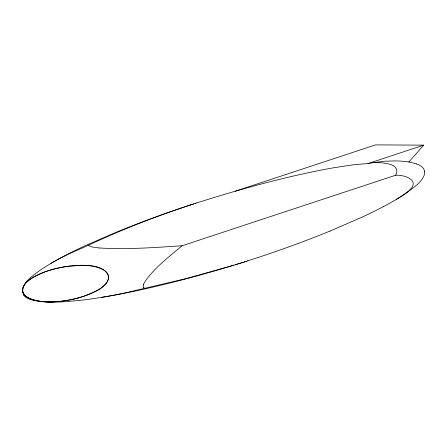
<?xml version="1.0" encoding="UTF-8"?>
<svg xmlns="http://www.w3.org/2000/svg" width="447" height="447" viewBox="0 0 447 447"><rect width="100%" height="100%" fill="white"/><g stroke="black" fill="none" stroke-linecap="round" stroke-linejoin="round"><path stroke-width="0.67" d="M22.484 290.159C24.373 279.638 36.313 275.609 44.996 271.871C53.02 268.949 61.401 267.06 69.872 266.032C81.382 265.714 104.52 262.361 108.75 277.079C107.956 285.309 99.1 289.349 92.635 292.735C85.221 296.16 77.325 298.451 69.324 299.993C56.339 302.245 42.348 303.485 29.82 298.535C26.373 297.048 22.573 294.294 22.484 290.159C23.065 296.719 30.508 299.172 35.905 300.49M99.837 247.996C127.239 249.661 154.707 247.532 182.052 245.777L395.673 175.224L396.824 172.078L396.612 169.229L394.751 166.642L391.449 164.753L386.543 163.406L380.805 162.73L373.418 162.63L367.92 163.574L355.443 164.574A110.962 26.658 -16 0 0 352.191 164.965L334.004 167.714A174.514 41.923 -16 0 0 324.125 169.508C281.04 177.872 238.67 189.589 196.864 202.888M373.418 162.63L384.727 161.222L394.215 160.926A117.259 28.167 -16 0 1 408.849 161.976L423.722 145.141L375.53 144.889L235.2 191.238M25.457 283.392C35.179 273.827 48.991 270.027 61.988 267.25C76.152 265.043 92.4 263.02 105.207 270.921C114.806 278.738 101.687 289.237 94.099 292.031C80.248 298.641 64.832 301.77 49.528 301.926M406.882 192.244C421.912 181.851 406.899 174.771 395.673 175.224M182.052 245.777C168.754 257.036 154.31 267.764 144.498 282.375A110.023 26.429 -16 0 0 143.487 284.583M396.712 199.189L401.099 196.44A85.774 20.607 -16 0 0 406.893 192.244M396.327 199.423L404.328 194.434A148.438 35.659 -16 0 0 407.737 192.121L417.297 184.522A116.745 28.044 -16 0 0 420.119 181.633A113.041 27.155 -16 0 0 424.605 171.503M58.255 259.305L53.824 261.724A105.38 25.317 -16 0 0 51.047 263.328L42.649 268.546A148.488 35.671 -16 0 0 39.241 270.86C31.949 276.52 18.545 284.817 23.92 295.523M396.567 199.278L395.936 199.653A176.604 42.426 -16 0 1 388.683 203.782L383.599 206.525M58.171 259.305A133.156 31.988 -16 0 1 83.706 247.415C118.053 231.233 153.366 217.091 189.467 205.302M329.942 231.105L361.846 217.259A212.934 51.154 -16 0 0 383.621 206.525M190.461 204.972L188.276 205.687A304.256 73.09 -16 0 0 117.075 231.881L85.131 245.721A212.934 51.154 -16 0 0 63.362 256.455L58.294 259.199A176.604 42.426 -16 0 0 51.042 263.328M367.92 163.574L423.722 145.141M189.422 205.313L191.456 204.648M190.567 204.933L192.45 204.318M191.713 204.558L192.858 204.184M192.948 204.156L193.948 203.832M193.428 204L195.44 203.346M195.149 203.441L196.943 202.865M247.744 260.847L258.701 257.293A304.256 73.09 -16 0 0 329.903 231.099M245.945 261.422L247.956 260.78M244.14 261.992L246.37 261.288M242.335 262.562L244.783 261.791M240.531 263.127L243.19 262.288M238.72 263.691L241.603 262.786M236.91 264.255L240.017 263.283M235.094 264.814L238.43 263.775M236.843 264.266L220.55 269.195A310.151 74.509 -16 0 1 181.309 280.107L166.446 283.873A262.707 63.111 -16 0 1 153.433 286.996L146.281 288.633M233.669 265.233L186.416 278.515L137.609 289.98A138.888 33.363 -16 0 1 107.274 296.422L102.089 297.277M111.297 295.718L101.692 297.344M101.296 297.406L102.19 297.266M101.547 297.367L100.899 297.473A169.748 40.778 -16 0 1 79.549 300.401C63.86 301.837 47.723 303.625 32.184 300.043A105.039 25.233 -16 0 1 23.92 295.523M408.849 161.976L416.755 163.96M144.582 288.248L143.8 287.812A25.311 6.079 -16 0 1 143.353 287.186M143.353 287.186L143.185 286.091A69.218 16.628 -16 0 1 143.498 284.583M88.769 245.286L89.216 245.811A29.474 7.079 -16 0 0 90.35 246.386L92.048 246.895A77.275 18.562 -16 0 0 95.764 247.554A118.969 28.58 -16 0 0 99.843 247.99M424.6 171.503L423.996 169.452A113.409 27.245 -16 0 0 416.749 163.96M146.286 288.622A219.74 52.785 -16 0 1 111.281 295.735M22.646 290.114A83.98 20.176 -16 0 1 25.306 283.42M49.438 301.971A89.132 21.411 -16 0 1 36.062 300.429"/></g></svg>
